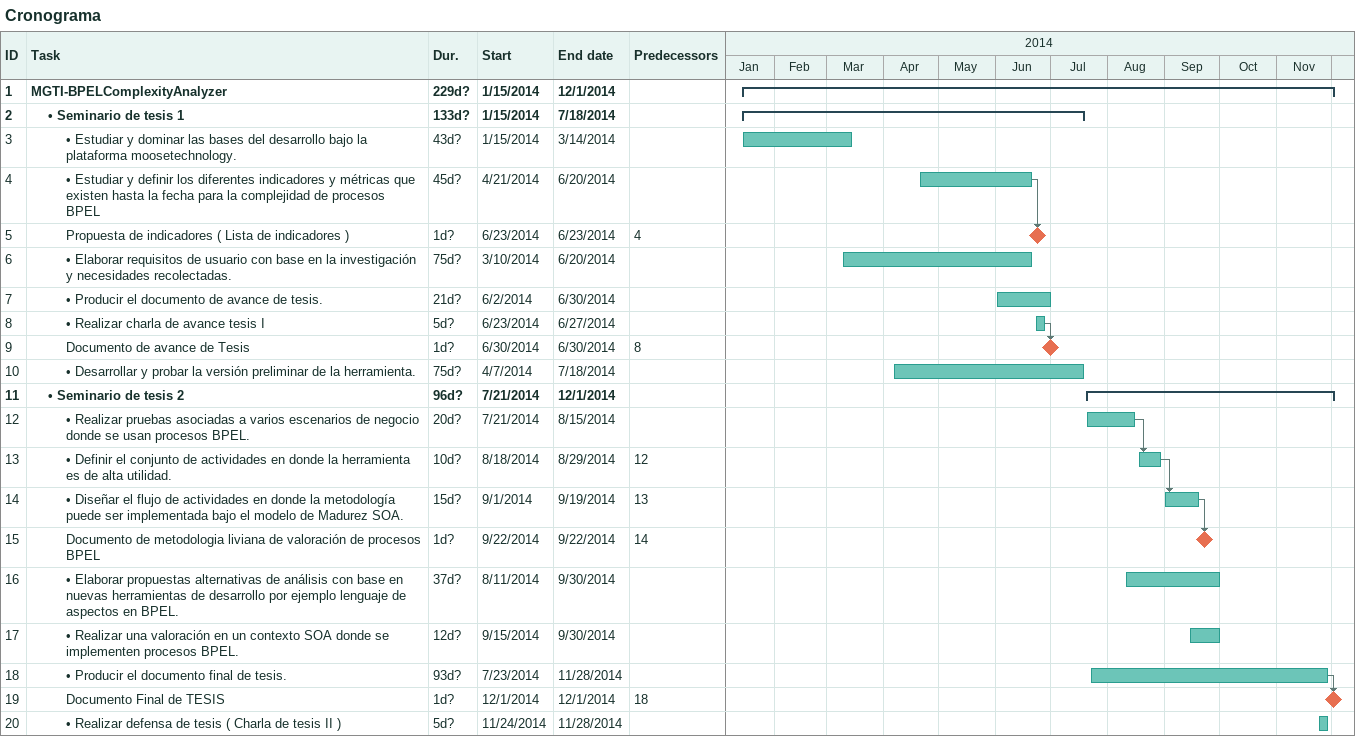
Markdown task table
Cronograma

| ID | Level | Task | Duration | Start | Finish | Predecessors |
|---|---|---|---|---|---|---|
| 1 | 1 | **MGTI-BPELComplexityAnalyzer** | 229d? | 2014-01-15 | 2014-12-01 |  |
| 2 | 2 | **• Seminario de tesis 1** | 133d? | 2014-01-15 | 2014-07-18 |  |
| 3 | 3 | • Estudiar y dominar las bases del desarrollo bajo la plataforma moosetechnology. | 43d? | 2014-01-15 | 2014-03-14 |  |
| 4 | 3 | • Estudiar y definir los diferentes indicadores y métricas que existen hasta la fecha para la complejidad de procesos BPEL | 45d? | 2014-04-21 | 2014-06-20 |  |
| 5 | 3 | Propuesta de indicadores ( Lista de indicadores ) | 1d? | 2014-06-23 | 2014-06-23 | 4 |
| 6 | 3 | • Elaborar requisitos de usuario con base en la investigación y necesidades recolectadas. | 75d? | 2014-03-10 | 2014-06-20 |  |
| 7 | 3 | • Producir el documento de avance de tesis. | 21d? | 2014-06-02 | 2014-06-30 |  |
| 8 | 3 | • Realizar charla de avance tesis I | 5d? | 2014-06-23 | 2014-06-27 |  |
| 9 | 3 | Documento de avance de Tesis | 1d? | 2014-06-30 | 2014-06-30 | 8 |
| 10 | 3 | • Desarrollar y probar la versión preliminar de la herramienta. | 75d? | 2014-04-07 | 2014-07-18 |  |
| 11 | 2 | **• Seminario de tesis 2** | 96d? | 2014-07-21 | 2014-12-01 |  |
| 12 | 3 | • Realizar pruebas asociadas a varios escenarios de negocio donde se usan procesos BPEL. | 20d? | 2014-07-21 | 2014-08-15 |  |
| 13 | 3 | • Definir el conjunto de actividades en donde la herramienta es de alta utilidad. | 10d? | 2014-08-18 | 2014-08-29 | 12 |
| 14 | 3 | • Diseñar el flujo de actividades en donde la metodología puede ser implementada bajo el modelo de Madurez SOA. | 15d? | 2014-09-01 | 2014-09-19 | 13 |
| 15 | 3 | Documento de metodologia liviana de valoración de procesos BPEL | 1d? | 2014-09-22 | 2014-09-22 | 14 |
| 16 | 3 | • Elaborar propuestas alternativas de análisis con base en nuevas herramientas de desarrollo por ejemplo lenguaje de aspectos en BPEL. | 37d? | 2014-08-11 | 2014-09-30 |  |
| 17 | 3 | • Realizar una valoración en un contexto SOA donde se implementen procesos BPEL. | 12d? | 2014-09-15 | 2014-09-30 |  |
| 18 | 3 | • Producir el documento final de tesis. | 93d? | 2014-07-23 | 2014-11-28 |  |
| 19 | 3 | Documento Final de TESIS | 1d? | 2014-12-01 | 2014-12-01 | 18 |
| 20 | 3 | • Realizar defensa de tesis ( Charla de tesis II ) | 5d? | 2014-11-24 | 2014-11-28 |  |
